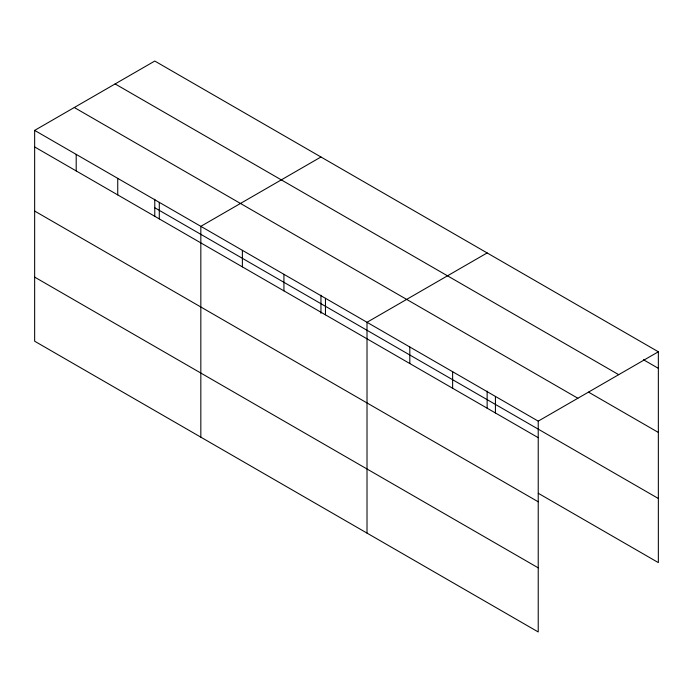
<?xml version="1.0" encoding="UTF-8"?>
<svg xmlns="http://www.w3.org/2000/svg" width="693" height="693" viewBox="0 0 693 693"><rect width="100%" height="100%" fill="white"/><g stroke="black" fill="none" stroke-linecap="round" stroke-linejoin="round"><path stroke-width="1.04" d="M34.65 130.397L538.227 421.136L538.227 631.955L34.65 341.216L34.65 130.397L154.773 61.045L658.35 351.784L658.35 562.603L538.314 493.303M320.954 156.99L200.831 226.342L200.831 437.162M487.136 252.936L367.013 322.288L367.013 533.099M538.227 421.136L658.35 351.784M643.459 359.736L658.35 368.329M115.133 83.931L618.71 374.67M588.556 392.151L658.35 432.441M74.29 107.51L577.867 398.25M154.773 207.753L658.35 498.492M34.65 146.942L538.227 437.681M34.65 211.053L538.227 501.793M34.65 277.105L538.227 567.844M495.426 396.422L495.426 412.967M487.136 391.121L487.136 408.194M452.624 371.708L452.624 388.262M409.814 346.994L409.814 363.548M325.467 298.302L325.467 314.847M320.954 295.175L320.954 313.314M283.922 274.315L283.922 290.861M242.377 250.329L242.377 266.874M159.286 202.356L159.286 218.901M154.773 199.229L154.773 216.303M117.741 178.37L117.741 194.915M76.195 154.383L76.195 170.928"/></g></svg>
